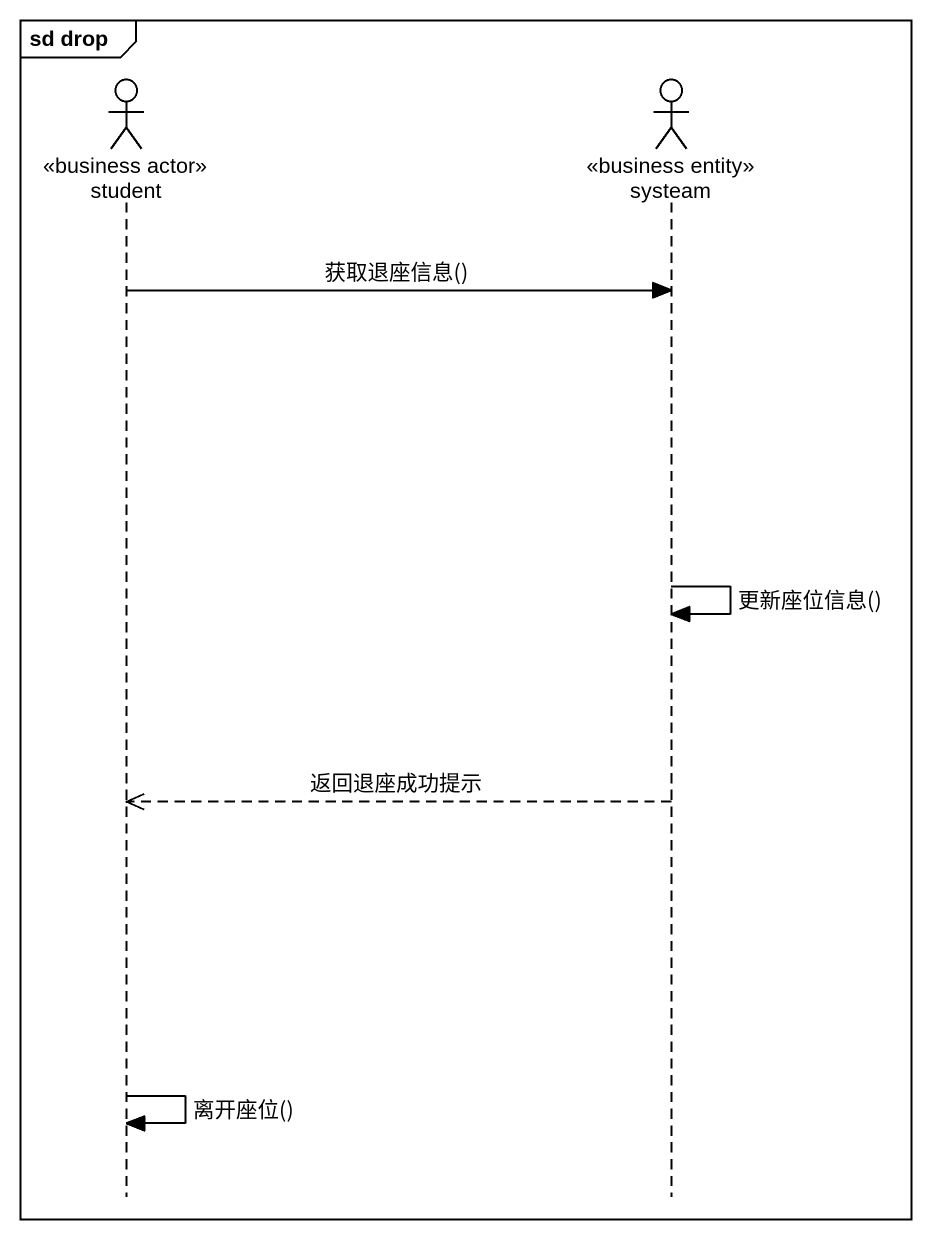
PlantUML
@startuml
mainframe sd drop
hide footbox
actor student <<business actor>>
actor systeam <<business entity>>

student -> systeam : 获取退座信息()
systeam -> systeam : 更新座位信息()
systeam -->> student : 返回退座成功提示
student -> student : 离开座位()
@enduml
